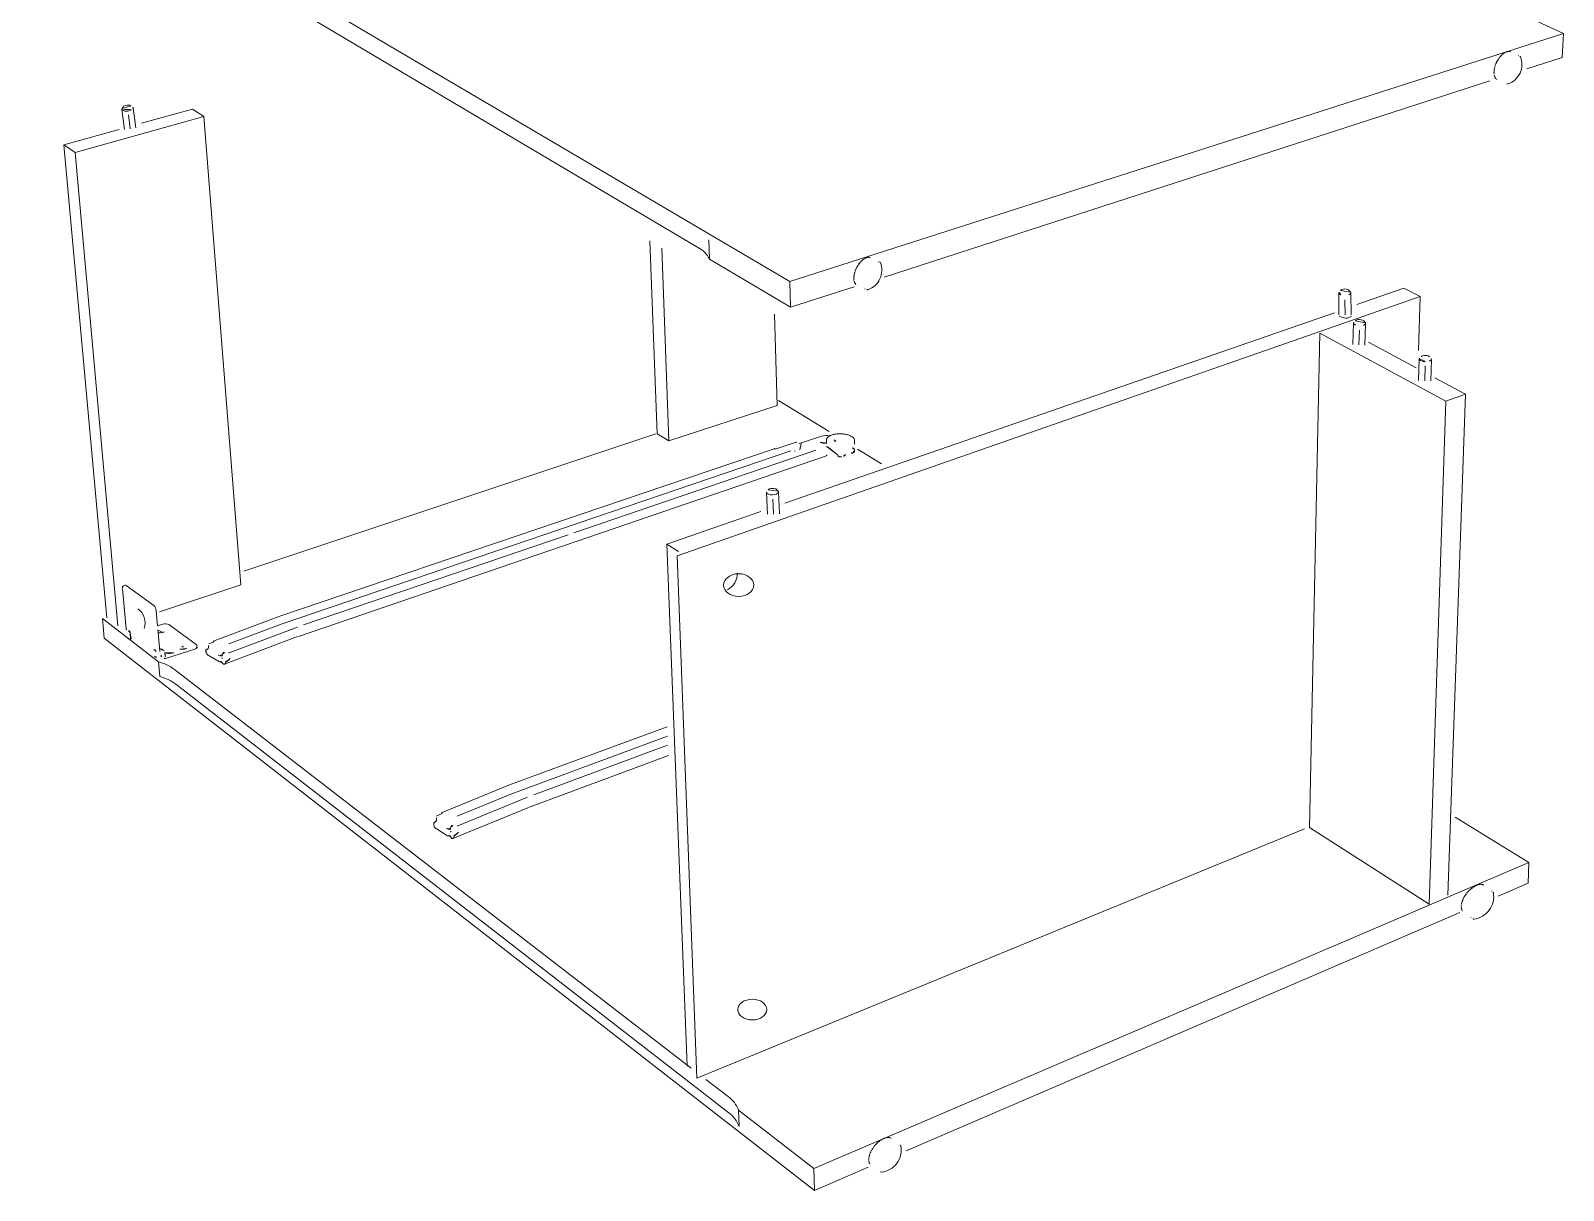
# Model space of a CAD drawing. Header units: metres. Extents: x -27.1 to 47.9, y -10.7 to 6.6.
# Drawn here: x 9.349 to 11.212, y -1.394 to 0.015 of the extents above; entities that cross this region are included whole.
import ezdxf

# ---------------------------------------------------------------- set-up
doc = ezdxf.new("R2010")
doc.units = ezdxf.units.M
doc.header["$MEASUREMENT"] = 0
doc.layers.add('PDF_Working_Num_Penna__7_Num_Penna__7_Num_Penna__7_Num_Penna__7_Num_Penna__7_Num_Penna__7', color=7, linetype='Continuous', lineweight=18)

msp = doc.modelspace()

# ---------------------------------------------------------------- linework, layer by layer
at = {"layer": 'PDF_Working_Num_Penna__7_Num_Penna__7_Num_Penna__7_Num_Penna__7_Num_Penna__7_Num_Penna__7', "color": 7, "linetype": 'Continuous', "lineweight": 18, "flags": 128}
for points in [[(10.2731, -0.3214), (10.1745, -0.2629, 0.159648), (10.161, -0.2492), (9.4444, 0.1758, 0.08361), (9.4237, 0.1832), (9.352, 0.2259), (9.3494, 0.2533), (10.2228, 0.4673), (11.2124, 0.0113), (11.2111, -0.0178)], [(11.1593, -0.0164), (11.1597, -0.0167), (11.16, -0.0169), (11.1603, -0.0172, -0.430482), (11.1451, -0.05), (11.1444, -0.0499), (11.1441, -0.05)], [(10.3813, -0.2665), (10.3817, -0.2668), (10.382, -0.267), (10.3822, -0.2672, -0.430487), (10.3671, -0.3001), (10.3664, -0.3), (10.366, -0.3)], [(10.3204, -0.4778, 0.133573), (10.3106, -0.478), (10.2863, -0.4862)], [(9.4621, -0.6599), (9.4644, -0.6592), (9.4647, -0.6592), (9.465, -0.6592), (9.4652, -0.6593), (9.4656, -0.6595), (9.499, -0.6837, -0.193229), (9.502, -0.6902), (9.5036, -0.7086), (9.5102, -0.7065, -0.20735), (9.5173, -0.7069), (9.5508, -0.7312), (9.5512, -0.7315), (9.5514, -0.7319), (9.5515, -0.7323), (9.5517, -0.7345)], [(11.1706, -0.996), (10.3014, -1.3677), (10.2098, -1.2969), (10.2105, -1.3167, 0.149248), (10.1979, -1.3001), (9.5258, -0.7793, 0.095342), (9.5063, -0.7702), (9.5047, -0.7521, -0.096061), (9.5242, -0.7613), (10.1522, -1.2457)], [(11.1265, -1.032), (11.1269, -1.0324), (11.1271, -1.0326), (11.1273, -1.033, -0.430687), (11.1037, -1.0647), (11.103, -1.0645), (11.1027, -1.0644)], [(10.2098, -1.2969, 0.154816), (10.1972, -1.2804), (10.1703, -1.2596)], [(10.4064, -1.3394), (10.4068, -1.3399), (10.407, -1.3401), (10.4072, -1.3405, -0.430165), (10.3837, -1.3722), (10.3829, -1.372), (10.3825, -1.3719)]]:
    msp.add_lwpolyline(points, format="xyb", dxfattribs=at)
for points in [[(10.2723, -0.29), (9.3494, 0.2533)], [(11.2124, 0.0113), (10.2723, -0.29), (10.2731, -0.3214)], [(11.1681, -0.0318), (11.2111, -0.0179)], [(10.3867, -0.2847), (11.1232, -0.0463)], [(9.5601, -0.0896), (9.4037, -0.1333)], [(9.4603, -0.081), (9.4637, -0.1055)], [(9.4682, -0.0878), (9.4705, -0.1047)], [(9.474, -0.0791), (9.4773, -0.1034)], [(9.605, -0.6586), (9.5601, -0.0896), (9.546, -0.0806), (9.4841, -0.0978)], [(9.4572, -0.1053), (9.3898, -0.1241)], [(9.3898, -0.1241), (9.4037, -0.1333), (9.4555, -0.7085)], [(9.4422, -0.6988), (9.3898, -0.1241)], [(10.102, -0.2406), (10.1108, -0.4753)], [(10.1738, -0.2396), (10.1745, -0.2629)], [(10.1166, -0.2497), (10.1251, -0.4838)], [(10.2731, -0.3214), (10.3502, -0.2965)], [(10.1354, -0.6232), (11.0383, -0.3084)], [(10.9393, -0.304), (10.9396, -0.3304)], [(10.9469, -0.3123), (10.9471, -0.3306)], [(10.9542, -0.3039), (10.9545, -0.3304)], [(10.9613, -0.3179), (11.0186, -0.2982)], [(11.0186, -0.2982), (11.0383, -0.3084)], [(11.0383, -0.3084), (11.0363, -0.3739)], [(10.257, -0.4408), (10.2537, -0.3297)], [(10.2663, -0.5595), (10.9341, -0.328)], [(10.9037, -0.9536), (10.9162, -0.3528)], [(10.9164, -0.3527), (11.0696, -0.4353)], [(10.9572, -0.3407), (10.9565, -0.3667)], [(10.9644, -0.3492), (10.9639, -0.3672)], [(10.972, -0.3411), (10.9712, -0.3673)], [(10.9757, -0.364), (11.0334, -0.3948)], [(11.0373, -0.3842), (11.0365, -0.4102)], [(11.0521, -0.3847), (11.0513, -0.4108)], [(11.0444, -0.3927), (11.0439, -0.4107)], [(11.056, -0.407), (11.0933, -0.4269)], [(11.0933, -0.4269), (11.0696, -0.4353)], [(11.0933, -0.4269), (11.072, -1.0358)], [(10.1108, -0.4753), (10.1251, -0.4838), (10.257, -0.4408)], [(10.32, -0.4724), (10.2583, -0.4345)], [(11.0696, -0.4353), (11.0491, -1.0464)], [(10.1092, -0.4752), (9.6087, -0.6421)], [(10.3167, -0.4871), (10.3168, -0.4827), (10.3169, -0.4822), (10.3169, -0.4817), (10.3171, -0.4813), (10.3173, -0.4808), (10.3176, -0.4804), (10.3179, -0.4798), (10.3184, -0.4793), (10.3189, -0.4789), (10.3195, -0.4784), (10.3201, -0.478), (10.3207, -0.4777), (10.3214, -0.4773), (10.3222, -0.477), (10.3229, -0.4766), (10.3238, -0.4764), (10.3248, -0.4761), (10.3257, -0.4758), (10.3267, -0.4756), (10.3278, -0.4755), (10.3288, -0.4753), (10.3299, -0.4752), (10.331, -0.4751), (10.332, -0.4751), (10.3331, -0.475), (10.3342, -0.4751), (10.3353, -0.4751), (10.3364, -0.4752), (10.3374, -0.4753), (10.3384, -0.4755), (10.3395, -0.4756), (10.3405, -0.4758), (10.3414, -0.476), (10.3424, -0.4763), (10.3433, -0.4765), (10.3442, -0.4768), (10.345, -0.4772), (10.3458, -0.4775), (10.3465, -0.4779), (10.3473, -0.4783), (10.3479, -0.4787), (10.3485, -0.4792), (10.3491, -0.4797), (10.3495, -0.4802), (10.35, -0.4807), (10.3503, -0.4812), (10.3505, -0.4818), (10.3507, -0.4823), (10.3508, -0.4829), (10.3508, -0.4834), (10.3507, -0.4879)], [(10.2736, -0.496), (9.6539, -0.7065), (9.5902, -0.7305)], [(9.6524, -0.6965), (10.253, -0.4932)], [(9.6748, -0.7213), (10.3168, -0.5018)], [(10.0097, -0.5953), (10.3038, -0.4951)], [(10.2808, -0.4852), (10.2803, -0.4853), (10.2798, -0.4854), (10.2544, -0.494)], [(10.3835, -0.5115), (10.3546, -0.4937)], [(10.2437, -0.5464), (10.2449, -0.5728)], [(10.2515, -0.5545), (10.2523, -0.5728)], [(10.2586, -0.5458), (10.2597, -0.5723)], [(10.1474, -1.2434), (10.1227, -0.6091), (10.237, -0.5694)], [(9.6811, -0.7072), (10.0026, -0.5978)], [(10.1593, -1.2582), (10.1354, -0.6232)], [(9.4663, -0.7134), (9.466, -0.7132), (9.4658, -0.7128), (9.4656, -0.7125), (9.4655, -0.7121), (9.4612, -0.663)], [(9.5061, -0.6916), (9.605, -0.6586)], [(9.4366, -0.6995), (9.5047, -0.7521)], [(9.4387, -0.7233), (9.4366, -0.6995)], [(9.6523, -0.6965), (9.5723, -0.7266)], [(10.3674, -1.3662), (10.3021, -1.3943), (9.4387, -0.7233)], [(9.5063, -0.7396), (9.5044, -0.7167)], [(9.5851, -0.7551), (9.6739, -0.7215)], [(9.5909, -0.7411), (9.6736, -0.7099)], [(9.5491, -0.7369), (9.5134, -0.7483)], [(9.5788, -0.752), (9.5652, -0.7442), (9.5647, -0.7439), (9.5642, -0.7435), (9.5638, -0.743), (9.5634, -0.7424), (9.5631, -0.7418), (9.5628, -0.7412), (9.5626, -0.7406), (9.5624, -0.7399), (9.5624, -0.7393), (9.5623, -0.7386)], [(10.1231, -0.8311), (9.9316, -0.9016)], [(10.1234, -0.8425), (9.9332, -0.9128), (9.8679, -0.9395)], [(9.961, -0.9136), (10.1235, -0.8534)], [(9.9545, -0.9292), (10.1247, -0.866)], [(9.9315, -0.9017), (9.8496, -0.9351)], [(9.8627, -0.9669), (9.9536, -0.9294)], [(9.8686, -0.9513), (9.9533, -0.9165)], [(9.8562, -0.9634), (9.8422, -0.9547), (9.8417, -0.9544), (9.8413, -0.9539), (9.8408, -0.9534), (9.8404, -0.9528), (9.8401, -0.9521), (9.8398, -0.9514), (9.8396, -0.9507), (9.8394, -0.95), (9.8394, -0.9493), (9.8393, -0.9485)], [(11.1706, -0.996), (11.0807, -0.9407)], [(10.8976, -0.955), (10.1593, -1.2582)], [(11.0491, -1.0464), (10.9037, -0.9536)], [(11.1331, -1.0367), (11.1695, -1.0211), (11.1706, -0.996)], [(11.0865, -1.0568), (10.4134, -1.3464)], [(10.3021, -1.3943), (10.3014, -1.3677)]]:
    msp.add_lwpolyline(points, dxfattribs=at)
for points in [[(11.1348, -0.018), (11.1346, -0.0181), (11.1344, -0.0183), (11.1343, -0.0186), (11.1342, -0.0188), (11.1338, -0.0194)], [(11.1353, -0.0174), (11.135, -0.0177)], [(11.1362, -0.0163), (11.136, -0.0163), (11.1359, -0.0165), (11.1357, -0.0167), (11.1356, -0.017), (11.1354, -0.0172)], [(11.1378, -0.0147), (11.1376, -0.0147), (11.1374, -0.0149), (11.1372, -0.0151), (11.1371, -0.0154), (11.1367, -0.0158)], [(11.1393, -0.0133), (11.1391, -0.0134), (11.139, -0.0135), (11.1388, -0.0137), (11.1387, -0.0139), (11.1382, -0.0143)], [(11.1408, -0.0123), (11.1405, -0.0124), (11.1404, -0.0125), (11.1403, -0.0127), (11.1398, -0.0131)], [(11.1424, -0.0114), (11.1422, -0.0114), (11.142, -0.0116), (11.1418, -0.0118), (11.1414, -0.012)], [(11.1439, -0.0108), (11.1436, -0.0109), (11.1434, -0.0112), (11.143, -0.0114)], [(11.1454, -0.0105), (11.1451, -0.0107), (11.1449, -0.0108), (11.1446, -0.0109)], [(11.1468, -0.0106), (11.1465, -0.0106), (11.1463, -0.0108), (11.1461, -0.0108)], [(11.1468, -0.0106), (11.1477, -0.011), (11.1479, -0.0108)], [(11.1581, -0.0156), (11.1579, -0.0154)], [(11.1282, -0.0352), (11.128, -0.0354), (11.128, -0.0357), (11.128, -0.0359), (11.1281, -0.036), (11.1282, -0.0366)], [(11.1283, -0.033), (11.1282, -0.0333), (11.1281, -0.0336), (11.1281, -0.0338), (11.1282, -0.034), (11.1282, -0.0346)], [(11.1286, -0.031), (11.1285, -0.0312), (11.1285, -0.0315), (11.1285, -0.0317), (11.1285, -0.0319), (11.1284, -0.0325)], [(11.1287, -0.0309), (11.1289, -0.0302)], [(11.1291, -0.0296), (11.129, -0.0294), (11.1291, -0.0292), (11.1292, -0.0288)], [(11.1301, -0.0264), (11.1299, -0.0266), (11.1298, -0.0269), (11.1297, -0.0271), (11.1298, -0.0274), (11.1295, -0.028)], [(11.131, -0.0242), (11.1308, -0.0244), (11.1307, -0.0246), (11.1306, -0.0249), (11.1306, -0.0251), (11.1304, -0.0258)], [(11.1322, -0.022), (11.132, -0.0222), (11.1318, -0.0224), (11.1317, -0.0227), (11.1317, -0.0229), (11.1313, -0.0235)], [(11.1334, -0.02), (11.1332, -0.02), (11.133, -0.0202), (11.1329, -0.0206), (11.1328, -0.0208), (11.1325, -0.0214)], [(11.1282, -0.0379), (11.128, -0.0378), (11.1281, -0.0376), (11.128, -0.0374)], [(11.1282, -0.0379), (11.1283, -0.0384)], [(11.1284, -0.0397), (11.1283, -0.0393)], [(11.1284, -0.0397), (11.1287, -0.0402)], [(11.1289, -0.0412), (11.1288, -0.0411), (11.1288, -0.0409)], [(11.1289, -0.0412), (11.1291, -0.0414), (11.1293, -0.0417)], [(11.1296, -0.0426), (11.1294, -0.0424), (11.1294, -0.0422)], [(11.1296, -0.0426), (11.1299, -0.0427), (11.1301, -0.043)], [(11.1303, -0.0437), (11.1302, -0.0434)], [(11.1314, -0.0445), (11.1312, -0.0444)], [(11.1417, -0.0491), (11.1415, -0.0492)], [(11.1441, -0.05), (11.1437, -0.0499)], [(11.1451, -0.05), (11.1453, -0.05)], [(10.3673, -0.2606), (10.367, -0.2607), (10.3669, -0.2609), (10.3665, -0.2609)], [(10.3687, -0.2606), (10.3684, -0.2607), (10.3683, -0.2608), (10.368, -0.2608)], [(10.3687, -0.2606), (10.3696, -0.261), (10.3698, -0.2609)], [(10.351, -0.2797), (10.3509, -0.2795), (10.351, -0.2792), (10.3511, -0.2789)], [(10.3521, -0.2765), (10.3519, -0.2767), (10.3517, -0.2769), (10.3517, -0.2772), (10.3517, -0.2774), (10.3515, -0.2781)], [(10.353, -0.2742), (10.3528, -0.2744), (10.3527, -0.2747), (10.3525, -0.2749), (10.3526, -0.2752), (10.3523, -0.2758)], [(10.3541, -0.272), (10.354, -0.2722), (10.3538, -0.2724), (10.3536, -0.2728), (10.3537, -0.273), (10.3533, -0.2736)], [(10.3554, -0.27), (10.3552, -0.2701), (10.355, -0.2703), (10.3549, -0.2706), (10.3548, -0.2709), (10.3544, -0.2715)], [(10.3567, -0.2681), (10.3565, -0.2682), (10.3563, -0.2684), (10.3562, -0.2686), (10.3562, -0.2689), (10.3557, -0.2695)], [(10.3572, -0.2675), (10.357, -0.2678)], [(10.3582, -0.2663), (10.358, -0.2664), (10.3578, -0.2665), (10.3576, -0.2668), (10.3576, -0.2671), (10.3574, -0.2673)], [(10.3597, -0.2648), (10.3596, -0.2648), (10.3594, -0.2649), (10.3592, -0.2651), (10.3591, -0.2654), (10.3586, -0.2659)], [(10.3613, -0.2634), (10.3611, -0.2634), (10.3609, -0.2636), (10.3607, -0.2638), (10.3606, -0.264), (10.3602, -0.2644)], [(10.3628, -0.2624), (10.3625, -0.2624), (10.3624, -0.2626), (10.3622, -0.2628), (10.3617, -0.2631)], [(10.3644, -0.2615), (10.3642, -0.2615), (10.364, -0.2616), (10.3638, -0.2619), (10.3633, -0.2621)], [(10.3659, -0.2609), (10.3656, -0.261), (10.3654, -0.2612), (10.3649, -0.2614)], [(10.38, -0.2656), (10.3799, -0.2655)], [(10.3501, -0.2852), (10.35, -0.2855), (10.35, -0.2857), (10.35, -0.286), (10.3501, -0.2861), (10.3501, -0.2867)], [(10.3501, -0.288), (10.35, -0.2879), (10.35, -0.2877), (10.35, -0.2874)], [(10.3503, -0.2831), (10.3502, -0.2834), (10.3501, -0.2837), (10.3501, -0.2839), (10.3502, -0.2841), (10.3501, -0.2847)], [(10.3501, -0.288), (10.3503, -0.2885)], [(10.3504, -0.2897), (10.3502, -0.2893)], [(10.3506, -0.2811), (10.3505, -0.2813), (10.3504, -0.2815), (10.3504, -0.2817), (10.3505, -0.2819), (10.3504, -0.2825)], [(10.3504, -0.2897), (10.3506, -0.2902)], [(10.3507, -0.2809), (10.3508, -0.2803)], [(10.3509, -0.2913), (10.3507, -0.2912), (10.3507, -0.2909)], [(10.3509, -0.2913), (10.3511, -0.2914), (10.3512, -0.2918)], [(10.3515, -0.2926), (10.3514, -0.2925), (10.3514, -0.2923)], [(10.3515, -0.2926), (10.3518, -0.2928), (10.352, -0.293)], [(10.3523, -0.2937), (10.3522, -0.2935)], [(10.3533, -0.2945), (10.3532, -0.2944)], [(10.3636, -0.2991), (10.3634, -0.2993)], [(10.366, -0.3), (10.3657, -0.3)], [(10.3671, -0.3001), (10.3673, -0.3001)], [(10.328, -0.4844), (10.3274, -0.4841), (10.327, -0.4837), (10.3266, -0.4833), (10.3264, -0.483), (10.3262, -0.4826)], [(10.254, -0.4932), (10.2537, -0.4931), (10.2533, -0.4931)], [(10.2544, -0.494), (10.2544, -0.4934)], [(10.278, -0.4963), (10.2785, -0.4964)], [(10.2837, -0.4871), (10.2838, -0.4873), (10.284, -0.4873)], [(10.2839, -0.487), (10.2859, -0.4863)], [(10.2861, -0.4871), (10.2845, -0.4946)], [(10.2859, -0.4863), (10.2861, -0.4863)], [(10.3168, -0.4907), (10.3165, -0.4908)], [(10.3166, -0.5018), (10.3168, -0.5017), (10.3169, -0.5015), (10.317, -0.5012), (10.3171, -0.5009), (10.3172, -0.5005)], [(10.3296, -0.5003), (10.319, -0.4917), (10.3185, -0.4914), (10.3179, -0.4911), (10.3174, -0.4909)], [(10.3307, -0.501), (10.3304, -0.5008), (10.33, -0.5005)], [(10.3304, -0.5019), (10.3306, -0.5021), (10.3308, -0.5022), (10.3311, -0.5023), (10.3314, -0.5024), (10.3317, -0.5025), (10.3319, -0.5026), (10.3323, -0.5029), (10.3326, -0.5031), (10.3331, -0.5033)], [(10.3374, -0.5024), (10.3378, -0.5022), (10.3383, -0.502), (10.3387, -0.5017), (10.3391, -0.5013), (10.3394, -0.5009), (10.3399, -0.5003)], [(10.347, -0.4984), (10.3469, -0.4983)], [(10.3488, -0.4984), (10.3486, -0.4986), (10.3483, -0.4986), (10.3479, -0.4987), (10.3477, -0.4987), (10.3474, -0.4986), (10.347, -0.4984)], [(10.3482, -0.492), (10.3487, -0.4923), (10.3493, -0.4926), (10.3498, -0.493), (10.3502, -0.4934), (10.3505, -0.4938), (10.3507, -0.4943)], [(10.3507, -0.4947), (10.3507, -0.4963), (10.3506, -0.4967), (10.3504, -0.4971), (10.3502, -0.4974), (10.3498, -0.4978), (10.3493, -0.4981)], [(10.3335, -0.5033), (10.334, -0.5033), (10.3345, -0.5033), (10.335, -0.5032), (10.3355, -0.5031)], [(10.1227, -0.6091), (10.1367, -0.6183)], [(9.4621, -0.6599), (9.4618, -0.6601), (9.4616, -0.6603), (9.4614, -0.6607), (9.4612, -0.6612), (9.4612, -0.6617), (9.4611, -0.6623)], [(9.469, -0.7145), (9.4687, -0.7145), (9.4685, -0.7145), (9.4684, -0.7148), (9.4685, -0.715), (9.4687, -0.7151), (9.4688, -0.7153)], [(9.4704, -0.717), (9.4703, -0.7167), (9.4702, -0.7163), (9.4701, -0.7159), (9.4699, -0.7156), (9.4696, -0.7156), (9.4692, -0.7155)], [(9.4699, -0.7156), (9.4698, -0.7153), (9.4696, -0.715), (9.4694, -0.7149)], [(9.4704, -0.717), (9.471, -0.7239), (9.4713, -0.7244), (9.4716, -0.7247)], [(9.5041, -0.7138), (9.5044, -0.7167), (9.5054, -0.7168), (9.5064, -0.7169), (9.5074, -0.7168), (9.5085, -0.7167), (9.5095, -0.7166), (9.5105, -0.7164)], [(9.5115, -0.7161), (9.5119, -0.7159)], [(9.5002, -0.7374), (9.5, -0.7373), (9.4998, -0.7373), (9.4996, -0.7374), (9.4995, -0.7377), (9.4994, -0.738)], [(9.5002, -0.7374), (9.5006, -0.7378), (9.5009, -0.738), (9.501, -0.7382), (9.5011, -0.7384), (9.5013, -0.7387), (9.5016, -0.7391), (9.5017, -0.7393), (9.5019, -0.7394), (9.502, -0.7396)], [(9.5117, -0.7389), (9.5092, -0.737), (9.5088, -0.7367), (9.5083, -0.7366), (9.5078, -0.7365), (9.5073, -0.7366)], [(9.5085, -0.7452), (9.5083, -0.7447), (9.5082, -0.7442)], [(9.5127, -0.7407), (9.5131, -0.7454), (9.5132, -0.7456), (9.5134, -0.7458)], [(9.5332, -0.7332), (9.5352, -0.7344)], [(9.5517, -0.7345), (9.5517, -0.7349), (9.5515, -0.7353), (9.5513, -0.7356), (9.5508, -0.736), (9.5503, -0.7363), (9.5497, -0.7366)], [(9.5652, -0.7359), (9.5625, -0.7381), (9.5623, -0.7384)], [(9.5655, -0.7356), (9.5655, -0.7351), (9.5655, -0.7346), (9.5655, -0.7341), (9.5655, -0.7336), (9.5655, -0.7332), (9.5655, -0.7328), (9.5655, -0.7325)], [(9.566, -0.7304), (9.5716, -0.7283)], [(9.5723, -0.7266), (9.572, -0.7267), (9.5719, -0.7269), (9.5717, -0.7272), (9.5716, -0.7275), (9.5716, -0.7278)], [(9.5781, -0.7442), (9.5775, -0.7439)], [(9.5823, -0.7437), (9.5824, -0.745), (9.5814, -0.745), (9.5806, -0.7448), (9.5797, -0.7447), (9.5789, -0.7445)], [(9.5823, -0.7437), (9.5824, -0.7432)], [(9.5825, -0.7428), (9.583, -0.7418), (9.5833, -0.7415), (9.5836, -0.7412), (9.584, -0.741), (9.5845, -0.7409), (9.5849, -0.7408)], [(9.5909, -0.7411), (9.5907, -0.7412), (9.5904, -0.7412), (9.5901, -0.7412)], [(9.5001, -0.7452), (9.5004, -0.7456), (9.5006, -0.746)], [(9.5009, -0.7463), (9.5013, -0.7465), (9.5018, -0.7467), (9.5023, -0.7467), (9.5028, -0.7467)], [(9.5071, -0.7453), (9.5076, -0.7453), (9.508, -0.7452), (9.5085, -0.7452), (9.5088, -0.7456)], [(9.5118, -0.7479), (9.5122, -0.7482), (9.5128, -0.7483)], [(9.5788, -0.752), (9.5792, -0.7522), (9.5796, -0.7523), (9.5799, -0.7523)], [(9.5802, -0.7522), (9.581, -0.7519), (9.5808, -0.7519)], [(9.5802, -0.7522), (9.5804, -0.7522)], [(9.5838, -0.7549), (9.5834, -0.7546), (9.583, -0.7543), (9.5826, -0.7538), (9.5823, -0.7534), (9.582, -0.7528), (9.5818, -0.7525), (9.5815, -0.7523), (9.5812, -0.752)], [(9.5824, -0.748), (9.5824, -0.7477), (9.5825, -0.7474), (9.5825, -0.7472)], [(9.5838, -0.7549), (9.5842, -0.7551), (9.5847, -0.7552), (9.585, -0.7552)], [(9.5854, -0.7551), (9.5857, -0.755), (9.5859, -0.7547), (9.5861, -0.7544), (9.5863, -0.754), (9.5864, -0.7536)], [(9.5907, -0.7493), (9.5864, -0.7529), (9.5863, -0.7527), (9.5863, -0.7524), (9.5861, -0.7522)], [(9.5907, -0.7493), (9.591, -0.7491), (9.5913, -0.7487), (9.5915, -0.7484), (9.5916, -0.7481)], [(9.8423, -0.9454), (9.8395, -0.9479), (9.8393, -0.9483)], [(9.8426, -0.9451), (9.8424, -0.9453)], [(9.8426, -0.9451), (9.8426, -0.9446), (9.8426, -0.9441), (9.8426, -0.9435), (9.8426, -0.9429), (9.8426, -0.9425), (9.8426, -0.9421), (9.8426, -0.9417)], [(9.8427, -0.9397), (9.8429, -0.9394)], [(9.843, -0.9394), (9.8488, -0.937)], [(9.8496, -0.9351), (9.8493, -0.9353), (9.8491, -0.9355), (9.8489, -0.9357), (9.8489, -0.9361), (9.8488, -0.9365)], [(9.8555, -0.9547), (9.8548, -0.9544)], [(9.8562, -0.9634), (9.8566, -0.9636), (9.857, -0.9637), (9.8573, -0.9637)], [(9.8598, -0.9541), (9.8599, -0.9557), (9.8589, -0.9556), (9.858, -0.9554), (9.8571, -0.9553), (9.8563, -0.955)], [(9.8577, -0.9637), (9.8584, -0.9633), (9.8582, -0.9633)], [(9.8577, -0.9636), (9.8578, -0.9636)], [(9.8613, -0.9666), (9.8609, -0.9663), (9.8605, -0.9659), (9.8601, -0.9654), (9.8598, -0.9649), (9.8594, -0.9643), (9.8592, -0.964), (9.859, -0.9637), (9.8587, -0.9635)], [(9.8598, -0.9541), (9.8598, -0.9536)], [(9.8599, -0.9589), (9.8599, -0.9586), (9.86, -0.9583), (9.86, -0.958)], [(9.86, -0.9532), (9.8605, -0.9521), (9.8608, -0.9517), (9.8611, -0.9514), (9.8615, -0.9511), (9.862, -0.951), (9.8625, -0.9509)], [(9.8613, -0.9666), (9.8618, -0.9669), (9.8622, -0.967), (9.8626, -0.967)], [(9.863, -0.9669), (9.8633, -0.9667), (9.8635, -0.9665), (9.8637, -0.9661), (9.8639, -0.9657), (9.864, -0.9652)], [(9.8684, -0.9604), (9.864, -0.9644), (9.8639, -0.9642), (9.8638, -0.9639), (9.8637, -0.9636)], [(9.8686, -0.9513), (9.8684, -0.9513), (9.8681, -0.9513), (9.8678, -0.9513)], [(9.8684, -0.9604), (9.8687, -0.9601), (9.869, -0.9598), (9.8692, -0.9594), (9.8693, -0.9591)], [(11.1058, -1.0242), (11.1056, -1.0242), (11.1054, -1.0242), (11.1051, -1.0244), (11.1049, -1.0247), (11.1044, -1.025)], [(11.1076, -1.0234), (11.1073, -1.0234), (11.1071, -1.0235), (11.1069, -1.0238), (11.1063, -1.024)], [(11.1095, -1.0228), (11.1093, -1.0228), (11.1091, -1.0229), (11.1088, -1.0231), (11.1083, -1.0232)], [(11.1113, -1.0225), (11.1109, -1.0226), (11.1106, -1.0228), (11.1101, -1.0229)], [(11.1129, -1.0225), (11.1125, -1.0226), (11.1123, -1.0227), (11.1119, -1.0227)], [(11.1144, -1.0229), (11.114, -1.0229), (11.1139, -1.023), (11.1136, -1.0229)], [(11.1144, -1.0229), (11.1152, -1.0235), (11.1155, -1.0234)], [(11.0896, -1.0428), (11.0894, -1.0431), (11.0893, -1.0434), (11.0892, -1.0436), (11.0893, -1.0438), (11.0891, -1.0444)], [(11.0904, -1.0407), (11.0902, -1.0409), (11.0901, -1.0411), (11.09, -1.0413), (11.0901, -1.0416), (11.0898, -1.0422)], [(11.0905, -1.0406), (11.0908, -1.0399)], [(11.0911, -1.0393), (11.0911, -1.039), (11.0912, -1.0388), (11.0914, -1.0385)], [(11.093, -1.0361), (11.0928, -1.0363), (11.0925, -1.0365), (11.0924, -1.0367), (11.0924, -1.037), (11.092, -1.0377)], [(11.0945, -1.0339), (11.0942, -1.0341), (11.094, -1.0343), (11.0938, -1.0346), (11.0938, -1.0348), (11.0934, -1.0355)], [(11.0962, -1.0318), (11.096, -1.032), (11.0957, -1.0321), (11.0955, -1.0325), (11.0955, -1.0327), (11.0949, -1.0333)], [(11.0979, -1.0299), (11.0977, -1.03), (11.0975, -1.0301), (11.0973, -1.0305), (11.0972, -1.0307), (11.0966, -1.0312)], [(11.0998, -1.0282), (11.0996, -1.0282), (11.0994, -1.0284), (11.0992, -1.0286), (11.0991, -1.0289), (11.0985, -1.0294)], [(11.1018, -1.0266), (11.1016, -1.0266), (11.1014, -1.0268), (11.1011, -1.027), (11.101, -1.0273), (11.1008, -1.0274), (11.1005, -1.0276), (11.1002, -1.0279)], [(11.1038, -1.0253), (11.1036, -1.0253), (11.1034, -1.0254), (11.1032, -1.0255), (11.1029, -1.0258), (11.1024, -1.0262)], [(11.1253, -1.0308), (11.1252, -1.0306)], [(11.0882, -1.0499), (11.0881, -1.0495)], [(11.0883, -1.048), (11.0882, -1.0478), (11.0883, -1.0476), (11.0883, -1.0474)], [(11.0882, -1.0499), (11.0884, -1.0505)], [(11.0884, -1.0517), (11.0882, -1.0515), (11.0883, -1.0512)], [(11.0883, -1.048), (11.0884, -1.0486)], [(11.0884, -1.0517), (11.0885, -1.0519), (11.0887, -1.0523)], [(11.089, -1.045), (11.0887, -1.0453), (11.0887, -1.0455), (11.0886, -1.0458), (11.0887, -1.046), (11.0886, -1.0466)], [(11.0888, -1.0532), (11.0887, -1.0531), (11.0887, -1.0529)], [(11.0888, -1.0532), (11.0891, -1.0535), (11.0892, -1.0538)], [(11.0894, -1.0546), (11.0893, -1.0543)], [(11.0903, -1.0557), (11.0902, -1.0556)], [(11.1003, -1.0629), (11.1, -1.063)], [(11.1027, -1.0644), (11.1023, -1.0643)], [(11.1037, -1.0647), (11.104, -1.0647)], [(10.3761, -1.3393), (10.3759, -1.3395), (10.3756, -1.3396), (10.3754, -1.34), (10.3753, -1.3402), (10.3748, -1.3408)], [(10.3779, -1.3374), (10.3776, -1.3375), (10.3774, -1.3376), (10.3772, -1.338), (10.3771, -1.3382), (10.3765, -1.3388)], [(10.3797, -1.3357), (10.3795, -1.3357), (10.3793, -1.3359), (10.3791, -1.3361), (10.379, -1.3364), (10.3784, -1.3369)], [(10.3804, -1.3351), (10.3801, -1.3354)], [(10.3817, -1.3341), (10.3815, -1.3341), (10.3813, -1.3343), (10.381, -1.3345), (10.3809, -1.3348), (10.3806, -1.3349)], [(10.3837, -1.3328), (10.3835, -1.3328), (10.3833, -1.3329), (10.3831, -1.333), (10.3828, -1.3333), (10.3823, -1.3337)], [(10.3857, -1.3317), (10.3855, -1.3317), (10.3853, -1.3317), (10.385, -1.3319), (10.3848, -1.3322), (10.3843, -1.3325)], [(10.3875, -1.3309), (10.3872, -1.3309), (10.387, -1.331), (10.3868, -1.3313), (10.3862, -1.3315)], [(10.3894, -1.3303), (10.3892, -1.3303), (10.389, -1.3304), (10.3887, -1.3306), (10.3882, -1.3307)], [(10.3912, -1.33), (10.3908, -1.3301), (10.3905, -1.3302), (10.39, -1.3304)], [(10.3928, -1.33), (10.3924, -1.3301), (10.3923, -1.3302), (10.3918, -1.3302)], [(10.3943, -1.3304), (10.3939, -1.3304), (10.3937, -1.3305), (10.3935, -1.3304)], [(10.3943, -1.3304), (10.3951, -1.331), (10.3954, -1.3309)], [(10.4052, -1.3383), (10.4051, -1.3381)], [(10.3681, -1.3574), (10.368, -1.3569)], [(10.3682, -1.3555), (10.3681, -1.3553), (10.3682, -1.3551), (10.3682, -1.3549)], [(10.3681, -1.3574), (10.3683, -1.358)], [(10.3683, -1.3592), (10.3681, -1.359), (10.3682, -1.3587)], [(10.3682, -1.3555), (10.3683, -1.3561)], [(10.3683, -1.3592), (10.3684, -1.3594), (10.3686, -1.3597)], [(10.3689, -1.3525), (10.3686, -1.3528), (10.3685, -1.353), (10.3685, -1.3533), (10.3686, -1.3535), (10.3685, -1.3541)], [(10.3695, -1.3503), (10.3693, -1.3506), (10.3692, -1.3509), (10.3691, -1.3511), (10.3692, -1.3513), (10.369, -1.3519)], [(10.3703, -1.3482), (10.3701, -1.3484), (10.37, -1.3486), (10.3699, -1.3488), (10.37, -1.3491), (10.3697, -1.3497)], [(10.3704, -1.3481), (10.3707, -1.3474)], [(10.371, -1.3468), (10.371, -1.3465), (10.3711, -1.3463), (10.3713, -1.346)], [(10.3729, -1.3436), (10.3727, -1.3438), (10.3724, -1.344), (10.3723, -1.3442), (10.3723, -1.3445), (10.3719, -1.3452)], [(10.3744, -1.3414), (10.3741, -1.3416), (10.3739, -1.3418), (10.3738, -1.3421), (10.3737, -1.3423), (10.3733, -1.343)], [(10.3687, -1.3607), (10.3686, -1.3606), (10.3686, -1.3604)], [(10.3687, -1.3607), (10.369, -1.361), (10.3691, -1.3613)], [(10.3693, -1.3621), (10.3692, -1.3618)], [(10.3702, -1.3632), (10.3701, -1.3631)], [(10.3801, -1.3704), (10.3799, -1.3705)], [(10.3825, -1.3719), (10.3822, -1.3718)], [(10.3837, -1.3722), (10.3839, -1.3722)]]:
    msp.add_lwpolyline(points, close=True, dxfattribs=at)
for points in [[(9.4605, -0.0801), (9.4621, -0.0778, -0.120131), (9.4635, -0.0767, -0.082373), (9.4666, -0.0758, -0.085371), (9.4698, -0.0758, -0.12475), (9.4714, -0.0766)], [(9.4608, -0.0818, 0.121588), (9.463, -0.0828, 0.080169), (9.4675, -0.083, 0.080462), (9.4719, -0.0816, 0.119744)], [(10.9397, -0.3031, 0.409781), (10.9397, -0.305, 0.12097), (10.942, -0.3063, 0.163684)], [(10.9538, -0.3029), (10.9518, -0.3007, 0.117768), (10.9502, -0.2997, 0.165678), (10.9433, -0.2998, 0.121265), (10.9416, -0.3009)], [(10.9576, -0.3417, 0.116429), (10.9598, -0.3431, 0.161822)], [(10.9717, -0.3402), (10.9697, -0.338, 0.114346), (10.9682, -0.337, 0.080048), (10.9647, -0.3363, 0.08328), (10.9613, -0.3368, 0.123478), (10.9596, -0.3377)], [(11.0373, -0.3842, 0.181036), (11.0376, -0.3852, 0.118046), (11.0398, -0.3866, 0.082154), (11.0446, -0.3875, 0.07941)], [(11.0482, -0.3805, -0.112868), (11.0498, -0.3815)], [(10.3167, -0.4865, -0.128055), (10.3089, -0.4855)], [(10.2581, -0.5449), (10.256, -0.5427, 0.114617), (10.2544, -0.5418, 0.085271), (10.2509, -0.5414, 0.087254), (10.2475, -0.5421, 0.126766), (10.2459, -0.5432)], [(9.5128, -0.7411), (9.5134, -0.7413), (9.514, -0.7415), (9.5147, -0.7417, 0.125794), (9.5231, -0.7412), (9.5234, -0.7411)], [(9.5306, -0.7366, 0.121957), (9.539, -0.7361), (9.5394, -0.736)]]:
    msp.add_lwpolyline(points, format="xyb", close=True, dxfattribs=at)
at = {"layer": 'PDF_Working_Num_Penna__7_Num_Penna__7_Num_Penna__7_Num_Penna__7_Num_Penna__7_Num_Penna__7', "color": 7, "linetype": 'Continuous', "lineweight": 18}
for centre, radius, start, end in [((10.9475, -0.3223), 0.0123, 232.9402, 306.8291), ((10.9707, -0.3411), 0.00129, 311.6902, 357.9075), ((11.0444, -0.3904), 0.0105, 87.966, 107.0155), ((10.245, -0.5463), 0.00127, 138.8951, 226.124), ((10.2506, -0.5344), 0.0149, 253.8011, 290.9714), ((10.1857, -0.6443), 0.0229, 297.9633, 359.8697), ((9.4671, -0.705), 0.0214, 341.9937, 54.2683)]:
    msp.add_arc(centre, radius, start, end, dxfattribs=at)
for centre, major_axis, ratio in [((10.21, -0.6589), (0.0183, 0), 0.751556), ((10.2266, -1.1747), (0.0176, 0), 0.717175)]:
    msp.add_ellipse(centre, major_axis=major_axis, ratio=ratio, dxfattribs=at)
for points in [[(9.4608, -0.0819), (9.4611, -0.0819), (9.46, -0.081), (9.4603, -0.081)], [(9.4603, -0.081), (9.4606, -0.081), (9.4602, -0.0801), (9.4605, -0.0801)], [(9.474, -0.0791), (9.4743, -0.0791), (9.4734, -0.0801), (9.4738, -0.0801)], [(9.4736, -0.0783), (9.4739, -0.0783), (9.4737, -0.0791), (9.474, -0.0791)], [(10.9516, -0.3062), (10.9525, -0.3062), (10.9529, -0.3048), (10.9538, -0.3048)], [(10.9542, -0.3039), (10.9545, -0.3039), (10.9534, -0.3029), (10.9538, -0.3029)], [(10.9538, -0.3048), (10.9541, -0.3048), (10.9538, -0.3039), (10.9542, -0.3039)], [(10.9576, -0.3398), (10.9579, -0.3398), (10.9569, -0.3407), (10.9572, -0.3407)], [(10.9572, -0.3407), (10.9576, -0.3407), (10.9572, -0.3417), (10.9576, -0.3417)], [(10.9693, -0.3434), (10.9702, -0.3434), (10.9707, -0.3421), (10.9716, -0.3421)], [(10.972, -0.3411), (10.9723, -0.3411), (10.9713, -0.3402), (10.9717, -0.3402)], [(11.0377, -0.3834), (11.038, -0.3834), (11.0369, -0.3842), (11.0373, -0.3842)], [(11.0413, -0.3803), (11.042, -0.3803), (11.0391, -0.3812), (11.0397, -0.3812)], [(11.0482, -0.3805), (11.0494, -0.3805), (11.0436, -0.3798), (11.0448, -0.3798)], [(11.0494, -0.3869), (11.0503, -0.3869), (11.0507, -0.3856), (11.0516, -0.3856)], [(11.0521, -0.3847), (11.0524, -0.3847), (11.0514, -0.3837), (11.0517, -0.3837)], [(11.0516, -0.3856), (11.052, -0.3856), (11.0517, -0.3847), (11.0521, -0.3847)], [(10.2442, -0.5474), (10.2451, -0.5474), (10.2456, -0.5486), (10.2464, -0.5486)], [(10.256, -0.5482), (10.2569, -0.5482), (10.2573, -0.5467), (10.2582, -0.5467)], [(10.2586, -0.5458), (10.2589, -0.5458), (10.2578, -0.5449), (10.2581, -0.5449)], [(10.2582, -0.5467), (10.2586, -0.5467), (10.2582, -0.5458), (10.2586, -0.5458)]]:
    msp.add_open_spline(points, degree=3, dxfattribs=at)

doc.saveas('drawing.dxf')
